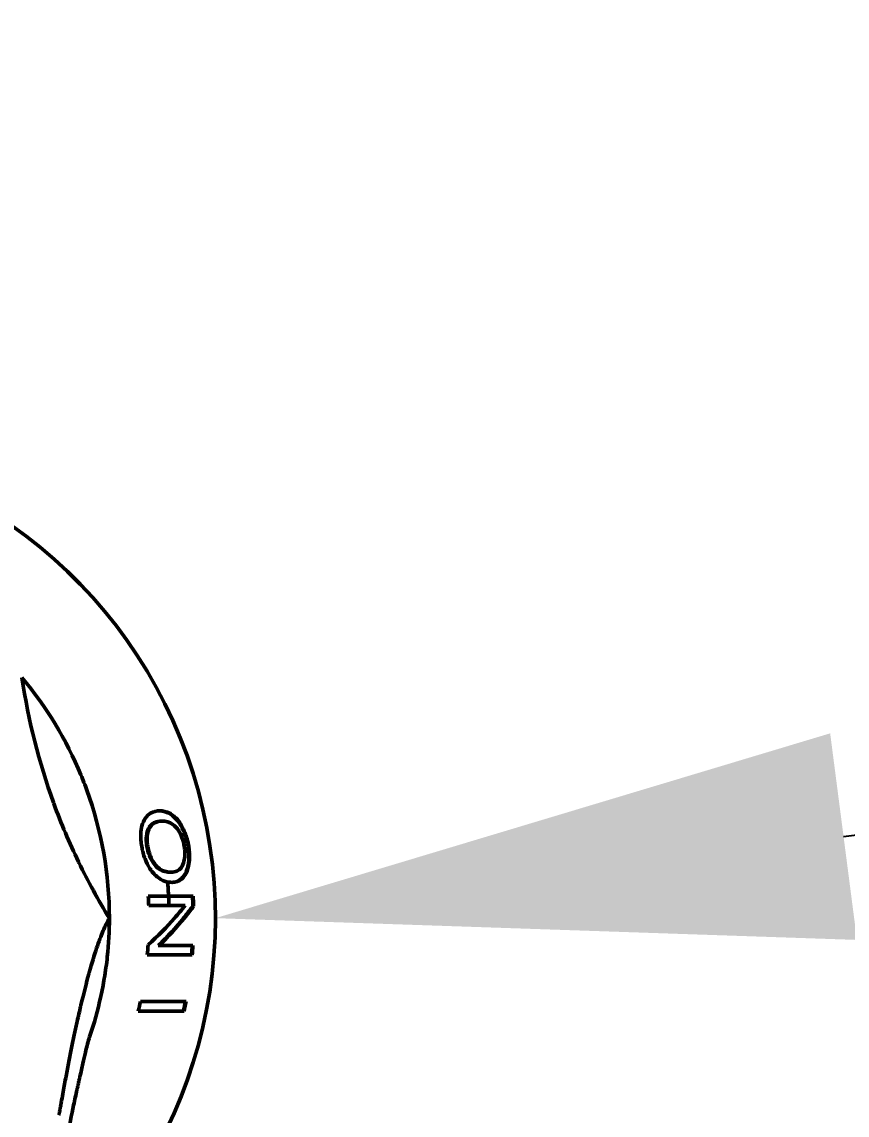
# Model space of a CAD drawing. Header units: feet. Extents: x -496 to 721, y -497 to 166.
# Drawn here: x -222.954 to -220.348, y -401.063 to -397.611 of the extents above; entities that cross this region are included whole.
import ezdxf
from ezdxf import colors
from ezdxf.entities.mleader import LeaderData, LeaderLine
from ezdxf.math import Vec2, Vec3

# ---------------------------------------------------------------- set-up
doc = ezdxf.new("R2010")
doc.units = ezdxf.units.FT
doc.header["$MEASUREMENT"] = 0
doc.layers.add('G-ANNO-TEXT', color=1, linetype='Continuous')
doc.layers.add('Visible (ANSI)', color=7, linetype='Continuous', lineweight=50)
doc.styles.add('NEI-A', font='arial.ttf')

# ---------------------------------------------------------------- blocks, each defined once
blk = doc.blocks.new('DS-SA11FRN')
at = {"layer": 'Visible (ANSI)'}
for p, q in [((1.3478, 0.3066), (1.3455, 0.3066)), ((1.3767, 0.1451), (1.3744, 0.1451)), ((1.4466, 0.0378), (1.4444, 0.0378)), ((1.3373, -0.0864), (1.335, -0.0864))]:
    blk.add_line(p, q, dxfattribs=at)
for radius, start, end in [(1.5156, 309.5949, 230.4051), (1.3695, 1.6725, 4.7715), (1.3056, 1.7544, 3.0672), (1.4449, 1.4995, 2.7713), (1.4471, 1.4972, 2.767), (1.3056, 354.8889, 356.2996), (1.4449, 355.3828, 356.5709), (1.4471, 355.3898, 356.5762), (1.3056, 346.9853, 348.3926), (1.4449, 348.259, 349.525), (1.4471, 348.2771, 349.5412)]:
    blk.add_arc((0, 0), radius, start, end, dxfattribs=at)
for centre, major_axis, ratio, start_param, end_param in [((0.2938, 0.0585), (0.1991, -1.0041), 0.860911, 1.344352, 1.747876), ((-0.2109, 0.0699), (1.8539, 0), 0.00001, 0.465792, 0.614523), ((-0.2112, 0.04), (-1.8552, 0), 0.00001, 3.638092, 3.755799), ((-0.2107, -0.0864), (1.8529, 0), 0.00001, 5.701334, 5.816993)]:
    blk.add_ellipse(centre, major_axis=major_axis, ratio=ratio, start_param=start_param, end_param=end_param, dxfattribs=at)
for points, knots in [([(1.1097, 0.4041), (1.1038, 0.4203), (1.0976, 0.4363), (1.0911, 0.4521), (1.0449, 0.5635), (0.9818, 0.6674), (0.9045, 0.7596)], [-1.047557, -1.047557, -1.047557, -1.047557, -0.917241, -0.917241, -0.917241, -0.000556, -0.000556, -0.000556, -0.000556]), ([(1.0041, 0.3656), (1.0046, 0.3643), (1.0051, 0.3629), (1.0056, 0.3615), (1.0284, 0.2991), (1.0541, 0.238), (1.0831, 0.1781), (1.0834, 0.1775), (1.0837, 0.1768), (1.084, 0.1762), (1.0986, 0.146), (1.114, 0.1163), (1.1302, 0.0869), (1.1463, 0.0576), (1.1632, 0.0286), (1.1809, 0)], [0.000001, 0.000001, 0.000001, 0.000001, 0.011158, 0.011158, 0.011158, 0.517385, 0.517385, 0.517385, 0.522948, 0.522948, 0.522948, 0.778382, 0.778382, 0.778382, 1.034237, 1.034237, 1.034237, 1.034237]), ([(1.2829, 0.226), (1.2817, 0.2326), (1.2808, 0.2392), (1.2799, 0.2521), (1.2797, 0.2583), (1.2804, 0.2758), (1.2821, 0.2848), (1.2862, 0.3006), (1.2896, 0.3082), (1.2993, 0.3226), (1.3056, 0.3278), (1.3203, 0.3366), (1.3303, 0.3388), (1.3403, 0.3388)], [0, 0, 0, 0, 0.0513058, 0.0513058, 0.0998461, 0.0998461, 0.1921422, 0.1921422, 0.3191953, 0.3191953, 0.4814252, 0.4814252, 0.7499807, 0.7499807, 0.7499807, 0.7499807]), ([(1.3391, 0.3388), (1.3508, 0.3386), (1.3626, 0.3353), (1.3817, 0.323), (1.3898, 0.316), (1.4062, 0.2945), (1.4124, 0.2819), (1.4197, 0.2637), (1.422, 0.2567), (1.4262, 0.2418), (1.4278, 0.234), (1.4291, 0.226)], [0.0056893, 0.0056893, 0.0056893, 0.0056893, 0.1753832, 0.1753832, 0.2842232, 0.2842232, 0.4023712, 0.4023712, 0.471097, 0.471097, 0.5435725, 0.5435725, 0.5435725, 0.5435725]), ([(1.3403, 0.3388), (1.3506, 0.3388), (1.3609, 0.3365), (1.3779, 0.3274), (1.3888, 0.3204), (1.4083, 0.2949), (1.4145, 0.2823), (1.4218, 0.264), (1.4242, 0.257), (1.4284, 0.2419), (1.4301, 0.234), (1.4313, 0.226)], [0, 0, 0, 0, 0.1493481, 0.1493481, 0.2445678, 0.2445678, 0.3181087, 0.3181087, 0.360842, 0.360842, 0.405915, 0.405915, 0.405915, 0.405915]), ([(1.3455, 0.3066), (1.3383, 0.3066), (1.331, 0.3054), (1.3203, 0.3004), (1.3147, 0.2971), (1.3059, 0.2861), (1.3028, 0.2802), (1.2992, 0.268), (1.2978, 0.2611), (1.2973, 0.2481), (1.2974, 0.2439), (1.298, 0.2351), (1.2986, 0.2306), (1.2994, 0.2261)], [-0.652503, -0.652503, -0.652503, -0.652503, -0.3983719, -0.3983719, -0.2502922, -0.2502922, -0.1395858, -0.1395858, -0.0677051, -0.0677051, -0.0346342, -0.0346342, 0, 0, 0, 0]), ([(1.3478, 0.3066), (1.3395, 0.3066), (1.331, 0.305), (1.3181, 0.2975), (1.3138, 0.2934), (1.3068, 0.2833), (1.304, 0.2771), (1.3008, 0.2638), (1.2999, 0.2573), (1.2997, 0.2463), (1.2999, 0.2425), (1.3005, 0.2344), (1.3011, 0.2303), (1.3018, 0.2261)], [-0.380251, -0.380251, -0.380251, -0.380251, -0.2697579, -0.2697579, -0.1943922, -0.1943922, -0.1194293, -0.1194293, -0.0622279, -0.0622279, -0.0319401, -0.0319401, 0, 0, 0, 0]), ([(1.4175, 0.2258), (1.4159, 0.2359), (1.4134, 0.2456), (1.4069, 0.2629), (1.4032, 0.2701), (1.3947, 0.2831), (1.389, 0.2902), (1.3704, 0.304), (1.3589, 0.3066), (1.3478, 0.3066)], [-0.4970922, -0.4970922, -0.4970922, -0.4970922, -0.3794131, -0.3794131, -0.273236, -0.273236, -0.1606139, -0.1606139, 0, 0, 0, 0]), ([(1.3795, 0.1129), (1.3716, 0.1129), (1.3634, 0.1141), (1.3475, 0.1197), (1.3397, 0.124), (1.3212, 0.1389), (1.3134, 0.1495), (1.3024, 0.1665), (1.2975, 0.1763), (1.2887, 0.1994), (1.2853, 0.2124), (1.2829, 0.226)], [0, 0, 0, 0, 0.1171596, 0.1171596, 0.2274061, 0.2274061, 0.3832708, 0.3832708, 0.5453412, 0.5453412, 0.7274031, 0.7274031, 0.7274031, 0.7274031]), ([(1.2994, 0.2261), (1.3011, 0.2161), (1.3038, 0.2066), (1.3106, 0.1894), (1.3146, 0.182), (1.3258, 0.1652), (1.3318, 0.1596), (1.3494, 0.1475), (1.3628, 0.1451), (1.3744, 0.1451)], [-0.3538509, -0.3538509, -0.3538509, -0.3538509, -0.3000657, -0.3000657, -0.2498873, -0.2498873, -0.1721028, -0.1721028, 0, 0, 0, 0]), ([(1.3018, 0.2261), (1.3031, 0.2187), (1.3049, 0.2116), (1.3093, 0.1982), (1.3119, 0.1922), (1.3194, 0.1778), (1.3244, 0.1707), (1.3329, 0.1607), (1.3382, 0.1565), (1.3545, 0.147), (1.3662, 0.1451), (1.3767, 0.1451)], [-0.3580729, -0.3580729, -0.3580729, -0.3580729, -0.3206043, -0.3206043, -0.285519, -0.285519, -0.2303687, -0.2303687, -0.155267, -0.155267, 0, 0, 0, 0]), ([(1.3767, 0.1451), (1.3826, 0.1451), (1.3885, 0.146), (1.3988, 0.1507), (1.4033, 0.1541), (1.4122, 0.1658), (1.4148, 0.1734), (1.418, 0.185), (1.419, 0.1917), (1.4195, 0.2033), (1.4194, 0.2076), (1.4188, 0.2166), (1.4183, 0.2212), (1.4175, 0.2258)], [-0.2733484, -0.2733484, -0.2733484, -0.2733484, -0.2257105, -0.2257105, -0.1826153, -0.1826153, -0.1287158, -0.1287158, -0.0693703, -0.0693703, -0.0353208, -0.0353208, 0, 0, 0, 0]), ([(1.4291, 0.226), (1.4303, 0.2185), (1.4311, 0.211), (1.4319, 0.1961), (1.4318, 0.1889), (1.4301, 0.1682), (1.4275, 0.1585), (1.4223, 0.143), (1.4178, 0.1352), (1.4091, 0.1254), (1.4034, 0.12), (1.3898, 0.1142), (1.3841, 0.113), (1.3782, 0.1129)], [0, 0, 0, 0, 0.0576139, 0.0576139, 0.1152899, 0.1152899, 0.228207, 0.228207, 0.4318294, 0.4318294, 0.5594542, 0.5594542, 0.645955, 0.645955, 0.645955, 0.645955]), ([(1.4313, 0.226), (1.4321, 0.2209), (1.4328, 0.2158), (1.4336, 0.2059), (1.4339, 0.2011), (1.434, 0.1874), (1.4334, 0.179), (1.4308, 0.1624), (1.4282, 0.1515), (1.42, 0.1354), (1.4156, 0.1291), (1.4, 0.1162), (1.3901, 0.1129), (1.3795, 0.1129)], [0, 0, 0, 0, 0.039048, 0.039048, 0.0762534, 0.0762534, 0.1464624, 0.1464624, 0.2217413, 0.2217413, 0.2678883, 0.2678883, 0.3290287, 0.3290287, 0.3290287, 0.3290287]), ([(1.3028, -0.0843), (1.3341, -0.0563), (1.3622, -0.028), (1.3982, 0.0129), (1.4093, 0.0262), (1.42, 0.04)], [15.8295649, 15.8295649, 15.8295649, 15.8295649, 16.2563324, 16.2563324, 16.4526535, 16.4526535, 16.4526535, 16.4526535]), ([(1.4444, 0.0378), (1.435, 0.0248), (1.4252, 0.0122), (1.3919, -0.0287), (1.3651, -0.0577), (1.335, -0.0864)], [-16.6351314, -16.6351314, -16.6351314, -16.6351314, -16.4514784, -16.4514784, -16.0204135, -16.0204135, -16.0204135, -16.0204135]), ([(1.4466, 0.0378), (1.4372, 0.0248), (1.4275, 0.0122), (1.3941, -0.0287), (1.3674, -0.0577), (1.3373, -0.0864)], [7.6000089, 7.6000089, 7.6000089, 7.6000089, 7.7836285, 7.7836285, 8.2145809, 8.2145809, 8.2145809, 8.2145809]), ([(1.1809, 0), (1.1809, -0.0401), (1.1788, -0.0809), (1.1743, -0.1223), (1.1718, -0.1447), (1.1687, -0.1674), (1.1649, -0.1901), (1.1617, -0.2093), (1.1579, -0.2285), (1.1537, -0.2478), (1.1444, -0.29), (1.1327, -0.3325), (1.1186, -0.375)], [0.0000035, 0.0000035, 0.0000035, 0.0000035, 0.3333333, 0.3333333, 0.3333333, 0.514385, 0.514385, 0.514385, 0.6666667, 0.6666667, 0.6666667, 0.9999593, 0.9999593, 0.9999593, 0.9999593]), ([(1.1407, -0.0945), (1.1441, -0.0843), (1.1475, -0.0747), (1.1542, -0.057), (1.1574, -0.0489), (1.1675, -0.0251), (1.1742, -0.0115), (1.1809, 0)], [-0.6175875, -0.6175875, -0.6175875, -0.6175875, -0.465327, -0.465327, -0.3171273, -0.3171273, 0, 0, 0, 0]), ([(1.091, -0.2747), (1.0999, -0.237), (1.1083, -0.2042), (1.1162, -0.1754), (1.1166, -0.1741), (1.1169, -0.1728), (1.1173, -0.1715), (1.1255, -0.1417), (1.1333, -0.1164), (1.1407, -0.0945)], [0, 0, 0, 0, 0.478292, 0.478292, 0.478292, 0.500136, 0.500136, 0.500136, 1, 1, 1, 1]), ([(1.4424, -0.1163), (1.4227, -0.1163), (1.4014, -0.1163), (1.3541, -0.1163), (1.3278, -0.1163), (1.3004, -0.1163)], [8.5335854, 8.5335854, 8.5335854, 8.5335854, 8.8422026, 8.8422026, 9.1781913, 9.1781913, 9.1781913, 9.1781913]), ([(1.0217, -0.6219), (1.0219, -0.6207), (1.0221, -0.6195), (1.0223, -0.6184), (1.0225, -0.6172), (1.0227, -0.6161), (1.0229, -0.615), (1.0233, -0.6127), (1.0237, -0.6104), (1.0241, -0.6081), (1.0247, -0.6046), (1.0253, -0.6011), (1.0259, -0.5977), (1.0261, -0.5966), (1.0263, -0.5956), (1.0265, -0.5945), (1.0273, -0.5901), (1.0281, -0.5856), (1.0289, -0.5812), (1.0297, -0.5768), (1.0305, -0.5724), (1.0313, -0.5681), (1.0328, -0.5594), (1.0344, -0.5508), (1.0359, -0.5424), (1.0375, -0.5339), (1.039, -0.5256), (1.0406, -0.5175), (1.0421, -0.5093), (1.0436, -0.5012), (1.0451, -0.4933), (1.0466, -0.4854), (1.0481, -0.4776), (1.0496, -0.47), (1.0526, -0.4546), (1.0555, -0.4398), (1.0584, -0.4254), (1.0613, -0.4111), (1.0641, -0.3972), (1.0669, -0.3838), (1.0697, -0.3703), (1.0725, -0.3574), (1.0752, -0.3448), (1.0766, -0.3386), (1.0779, -0.3324), (1.0793, -0.3264), (1.083, -0.3097), (1.0866, -0.2939), (1.0901, -0.2788), (1.0904, -0.2774), (1.0907, -0.2761), (1.0911, -0.2747)], [0.0000029, 0.0000029, 0.0000029, 0.0000029, 0.00785, 0.00785, 0.00785, 0.0156889, 0.0156889, 0.0156889, 0.0313426, 0.0313426, 0.0313426, 0.0553676, 0.0553676, 0.0553676, 0.0626001, 0.0626001, 0.0626001, 0.0938477, 0.0938477, 0.0938477, 0.1250936, 0.1250936, 0.1250936, 0.1875808, 0.1875808, 0.1875808, 0.2500631, 0.2500631, 0.2500631, 0.312542, 0.312542, 0.312542, 0.3750189, 0.3750189, 0.3750189, 0.4999726, 0.4999726, 0.4999726, 0.6249356, 0.6249356, 0.6249356, 0.7499195, 0.7499195, 0.7499195, 0.8124229, 0.8124229, 0.8124229, 0.9843608, 0.9843608, 0.9843608, 1, 1, 1, 1]), ([(1.2789, -0.2627), (1.3176, -0.2627), (1.3547, -0.2627), (1.4004, -0.2627), (1.4119, -0.2627), (1.423, -0.2627)], [16.3783788, 16.3783788, 16.3783788, 16.3783788, 16.8571925, 16.8571925, 17.0279354, 17.0279354, 17.0279354, 17.0279354]), ([(1.4169, -0.294), (1.4077, -0.294), (1.3981, -0.294), (1.3528, -0.294), (1.3132, -0.294), (1.272, -0.294)], [8.4159949, 8.4159949, 8.4159949, 8.4159949, 8.5571448, 8.5571448, 9.067563, 9.067563, 9.067563, 9.067563]), ([(1.0877, -0.5011), (1.0912, -0.4856), (1.0943, -0.4716), (1.0971, -0.4589), (1.1, -0.4461), (1.1025, -0.4347), (1.105, -0.4244), (1.1074, -0.4141), (1.1098, -0.4049), (1.112, -0.3967), (1.1142, -0.3885), (1.1164, -0.3813), (1.1186, -0.375)], [0, 0, 0, 0, 0.2499979, 0.2499979, 0.2499979, 0.5000119, 0.5000119, 0.5000119, 0.7499994, 0.7499994, 0.7499994, 0.9999838, 0.9999838, 0.9999838, 0.9999838]), ([(1.0877, -0.5011), (1.0875, -0.5019), (1.0873, -0.5027), (1.0871, -0.5035), (1.0869, -0.5043), (1.0867, -0.5051), (1.0866, -0.5059), (1.0862, -0.5075), (1.0858, -0.5092), (1.0854, -0.5108), (1.0847, -0.5142), (1.0839, -0.5175), (1.0831, -0.521), (1.0824, -0.5244), (1.0816, -0.5279), (1.0808, -0.5315), (1.08, -0.5351), (1.0792, -0.5388), (1.0784, -0.5425), (1.0767, -0.5499), (1.0751, -0.5576), (1.0733, -0.5657), (1.0716, -0.5737), (1.0699, -0.582), (1.068, -0.5906), (1.0617, -0.6208), (1.0548, -0.6547), (1.0474, -0.6931), (1.0469, -0.6958), (1.0463, -0.6986), (1.0458, -0.7014), (1.0455, -0.7028), (1.0452, -0.7042), (1.045, -0.7056), (1.0448, -0.7063), (1.0447, -0.707), (1.0446, -0.7077), (1.0444, -0.7084), (1.0443, -0.7091), (1.0442, -0.7098)], [0, 0, 0, 0, 0.015625, 0.015625, 0.015625, 0.031247, 0.031247, 0.031247, 0.062491, 0.062491, 0.062491, 0.124984, 0.124984, 0.124984, 0.187482, 0.187482, 0.187482, 0.249983, 0.249983, 0.249983, 0.374991, 0.374991, 0.374991, 0.499999, 0.499999, 0.499999, 0.937504, 0.937504, 0.937504, 0.968753, 0.968753, 0.968753, 0.984378, 0.984378, 0.984378, 0.99219, 0.99219, 0.99219, 1, 1, 1, 1])]:
    blk.add_open_spline(points, degree=3, knots=knots, dxfattribs=at)
for points in [[(0.9045, 0.7596), (0.9256, 0.6223), (0.9588, 0.491), (1.0041, 0.3656)], [(1.0571, -0.4322), (1.0571, -0.4321), (1.0571, -0.4321), (1.0571, -0.4321)]]:
    blk.add_open_spline(points, degree=3, dxfattribs=at)

msp = doc.modelspace()

# ---------------------------------------------------------------- block references
at = {"layer": 'Visible (ANSI)'}
msp.add_blockref('DS-SA11FRN', (-223.8587, -400.4407), dxfattribs=at)

# ---------------------------------------------------------------- next in the draw order: leaders
at = {"layer": 'G-ANNO-TEXT'}
ml = msp.add_multileader_mtext('Standard', dxfattribs=at)
ml.set_content('\\pxql,t3.00005;DISCONNECT SWITCH', color=256, style='NEI-A')
ml.set_leader_properties()
ml.build(insert=Vec2(0, 0))
ml.multileader.update_dxf_attribs({"dogleg_length": 3.0715, "arrow_head_size": 2})
ctx = ml.context
ctx.base_point, ctx.char_height, ctx.arrow_head_size, ctx.landing_gap_size, ctx.plane_origin = Vec3(-207.4111, -398.6197), 1, 2, 1.5357, Vec3(529.6817, -939.78)
notes = []
notes.append((ctx, [(0, (1, 1, 0), (-208.3108, -398.6197), (1, 0), 0.8997, [(1, [(-222.3431, -400.4407)], 0, [])])]))
ctx.mtext.insert, ctx.mtext.width, ctx.mtext.flow_direction = Vec3(-205.8754, -398.1112), 15.031146, 5
ctx.mtext.has_bg_fill, ctx.mtext.bg_color, ctx.mtext.bg_scale_factor, ctx.mtext.bg_transparency, ctx.mtext.use_window_bg_color = 1, -1073741824, 1.5, 0, 1
for ctx, leaders in notes:
    for number, flags, end, landing, length, lines in leaders:
        leader = LeaderData()
        leader.index, (leader.has_last_leader_line, leader.has_dogleg_vector, leader.attachment_direction) = number, flags
        leader.last_leader_point, leader.dogleg_vector, leader.dogleg_length = Vec3(end), Vec3(landing), length
        for number, points, colour, breaks in lines:
            line = LeaderLine()
            line.index, line.vertices, line.color, line.breaks = number, Vec3.list(points), colors.encode_raw_color(colour), breaks
            leader.lines.append(line)
        ctx.leaders.append(leader)

doc.saveas('drawing.dxf')
